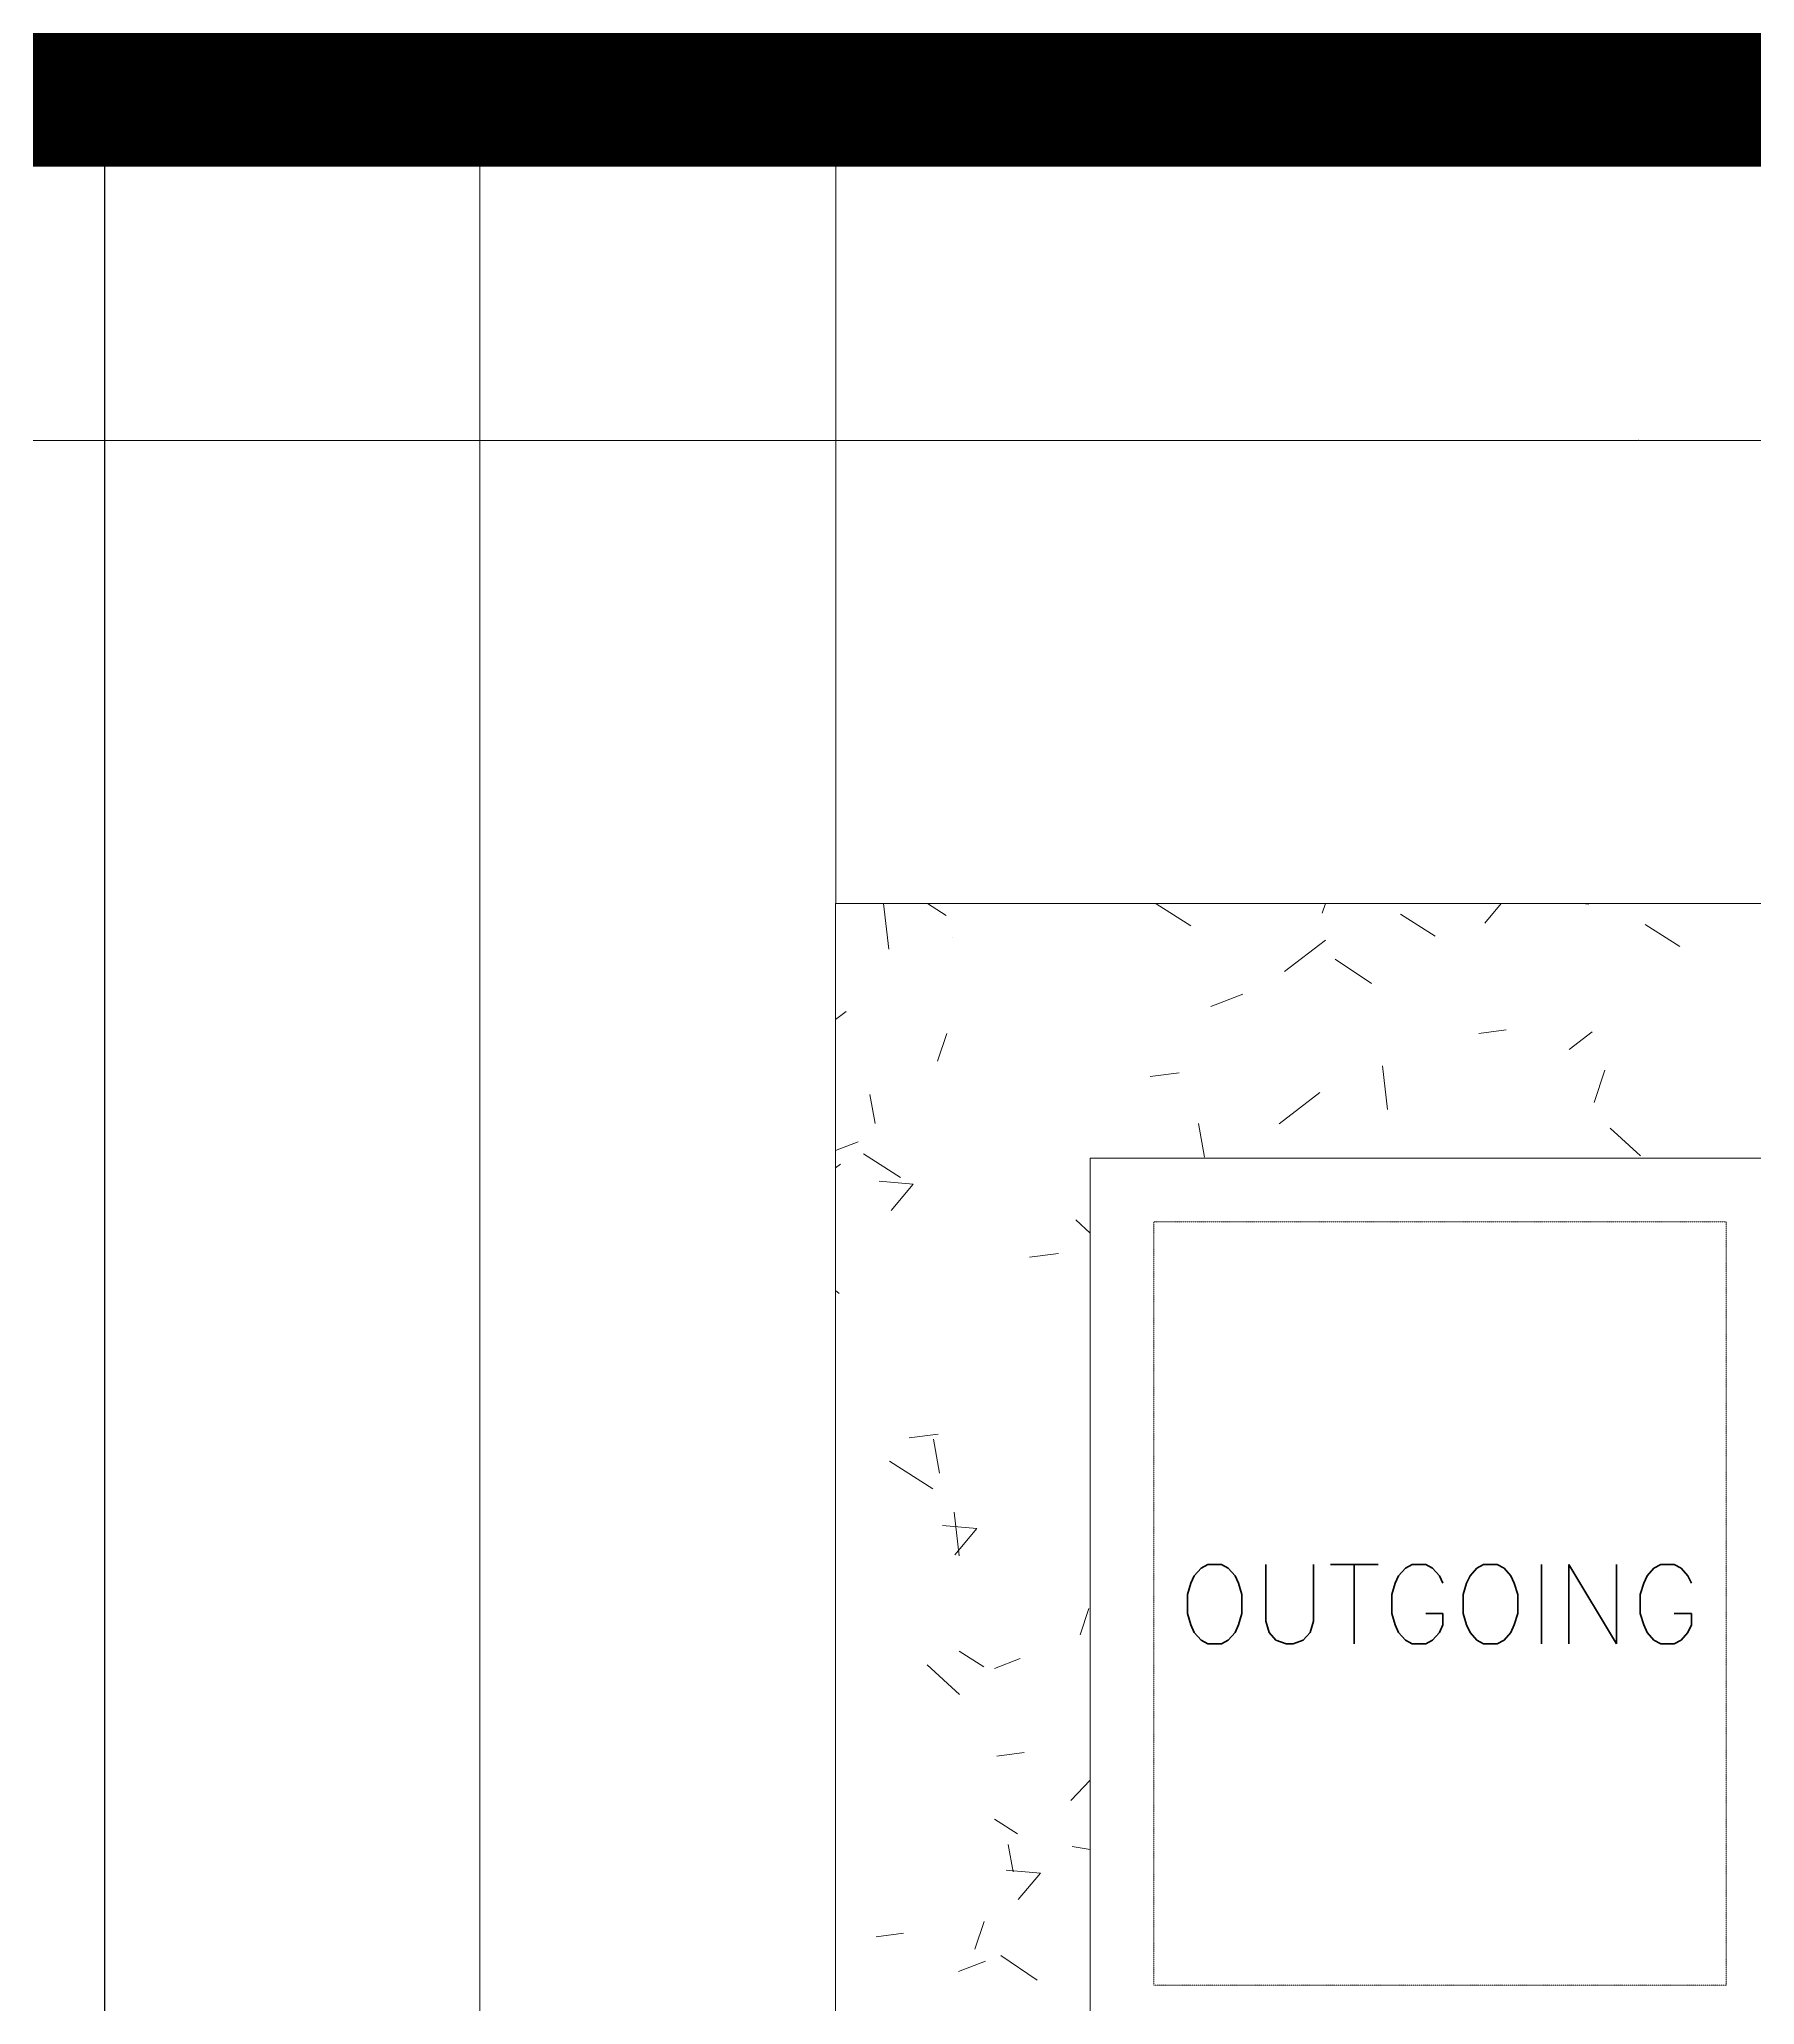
# Model space of a CAD drawing. Header units: inches. Extents: x 6 to 183294, y -48183 to 78918.
# Drawn here: x 143704 to 145052, y 34445 to 35990 of the extents above; entities that cross this region are included whole.
import ezdxf
from ezdxf.enums import TextEntityAlignment as Align

# ---------------------------------------------------------------- set-up
doc = ezdxf.new("R2010")
doc.units = ezdxf.units.IN
doc.header["$MEASUREMENT"] = 0
doc.header["$PDMODE"] = 35
doc.linetypes.add('HIDDEN', pattern=[0.375, 0.25, -0.125])
for name, color, linetype, lineweight in [('SDA_DIM', 8, 'Continuous', 5), ('SDA_WALL', 7, 'Continuous', 30), ('Substation', 7, 'Continuous', 0)]:
    doc.layers.add(name, color=color, linetype=linetype, lineweight=lineweight)
doc.styles.add('ROMANS', font='simplex.shx', dxfattribs={"width": 0.7})
doc.styles.get("Standard").update_dxf_attribs({"font": 'txt.shx'})
doc.dimstyles.new('SDA-100', dxfattribs={"dimtxt": 0.2, "dimasz": 0.18, "dimexe": 0.18, "dimexo": 0.0625, "dimgap": 0.015, "dimtad": 0, "dimzin": 0, "dimdsep": 46, "dimtxsty": 'Standard', "dimblk": 'ARCHTICK', "dimcen": 0.09, "dimclrd": 27, "dimclre": 27, "dimclrt": 21, "dimadec": 0, "dimazin": 0, "dimtfac": 1, "dimtofl": 0, "dimtmove": 1, "dimatfit": 3, "dimfxl": 0, "dimtolj": 1, "dimtzin": 0, "dimlwd": -1, "dimlwe": -1, "dimarcsym": 0})
doc.dimstyles.new('SDA-50', dxfattribs={"dimtxt": 0.1, "dimasz": 0.05, "dimexe": 0.09, "dimexo": 0.009, "dimgap": 0, "dimtad": 0, "dimzin": 0, "dimdsep": 46, "dimtxsty": 'Standard', "dimblk": 'ARCHTICK', "dimcen": 0.1, "dimclrd": 27, "dimclre": 27, "dimclrt": 21, "dimadec": 0, "dimazin": 0, "dimtfac": 1, "dimtofl": 0, "dimtmove": 1, "dimatfit": 3, "dimfxl": 0, "dimtolj": 1, "dimtzin": 0, "dimlwd": -1, "dimlwe": -1, "dimarcsym": 0})

# ---------------------------------------------------------------- blocks, each defined once
blk = doc.blocks.new('_ArchTick')
at = {"color": 0, "const_width": 0.15}
blk.add_lwpolyline([(-0.5, -0.5), (0.5, 0.5)], dxfattribs=at)
blk = doc.blocks.new('*D617')
at = {"layer": 'Defpoints', "color": 0}
for p in [(144329.5, 36590), (144329.5, 36590), (144329.5, 35310.7)]:
    blk.add_point(p, dxfattribs=at)
at = {"layer": 'Substation', "color": 27}
for p, q in [((144329.4, 36590), (144329.3, 36590)), ((144329.5, 36590), (144329.5, 35950.8)), ((144329.5, 35310.7), (144329.5, 35949.9)), ((144329.4, 35310.7), (144329.3, 35310.7))]:
    blk.add_line(p, q, dxfattribs=at)
at = {"layer": 'Substation', "color": 27, "xscale": 0.07500000000000001, "yscale": 0.07500000000000001, "zscale": 0.07500000000000001}
for p, rotation in [((144329.5, 36590), 90), ((144329.5, 35310.7), 270)]:
    blk.add_blockref('_ArchTick', p, dxfattribs=dict(at, rotation=rotation))
at = {"layer": 'Substation', "color": 21, "insert": (144329.5, 35950.4), "char_height": 0.15, "attachment_point": 5, "rotation": 90}
blk.add_mtext('\\A1;1279.23', dxfattribs=at)
blk = doc.blocks.new('*D721')
at = {"layer": 'Defpoints', "color": 0}
for p in [(143923.1, 36590), (144049.7, 36590), (143923.1, 30539.8)]:
    blk.add_point(p, dxfattribs=at)
at = {"layer": 'SDA_DIM', "color": 27}
for p, q in [((143923.1, 36590), (144049.8, 36590)), ((144049.7, 36590), (144049.7, 33565.4)), ((144049.7, 30539.8), (144049.7, 33564.4)), ((143923.1, 30539.8), (144049.8, 30539.8))]:
    blk.add_line(p, q, dxfattribs=at)
at = {"layer": 'SDA_DIM', "color": 27, "xscale": 0.18, "yscale": 0.18, "zscale": 0.18}
for p, rotation in [((144049.7, 36590), 90), ((144049.7, 30539.8), 270)]:
    blk.add_blockref('_ArchTick', p, dxfattribs=dict(at, rotation=rotation))
at = {"layer": 'SDA_DIM', "color": 21, "insert": (144049.7, 33564.9), "char_height": 0.2, "attachment_point": 5, "rotation": 90}
blk.add_mtext('\\A1;6050.14', dxfattribs=at)

msp = doc.modelspace()

# ---------------------------------------------------------------- linework, layer by layer
at = {"layer": 'SDA_WALL', "elevation": -197133.873}
msp.add_lwpolyline([(143754.979, 30539.833), (143754.979, 36589.968)], dxfattribs=at)
at = {"layer": 'Substation', "color": 27}
for p, q in [((142755.318, 35674.79, -394731.873), (144959.561, 35674.79, -394731.873)), ((147164.628, 35674.79, -394731.873), (144960.386, 35674.79, -394731.873))]:
    msp.add_line(p, q, dxfattribs=at)
at = {"layer": 'Substation', "color": 8, "lineweight": 0}
for p, q in [((144329.459, 35310.742, -98334.873), (145729.459, 35310.742, -98334.873)), ((144329.459, 31810.742, -98334.873), (144329.459, 35310.742, -98334.873)), ((144367.015, 35310.742, -195037.577), (144371.176, 35274.972, -195037.577)), ((144416.379, 35301.274, -195037.577), (144401.517, 35310.742, -195037.577)), ((144401.517, 35310.742, -195037.577), (144401.517, 35310.742, -195037.577)), ((144401.517, 35310.742, -195037.577), (144401.517, 35310.742, -195037.577)), ((144401.517, 35310.742, -195037.577), (144401.517, 35310.742, -195037.577)), ((144401.517, 35310.742, -195037.577), (144401.517, 35310.742, -195037.577)), ((144401.517, 35310.742, -195037.577), (144401.517, 35310.742, -195037.577)), ((144401.517, 35310.742, -195037.577), (144401.517, 35310.742, -195037.577)), ((144401.517, 35310.742, -195037.577), (144401.517, 35310.742, -195037.577)), ((144401.517, 35310.742, -195037.577), (144401.517, 35310.742, -195037.577)), ((144401.517, 35310.742, -195037.577), (144401.517, 35310.742, -195037.577)), ((144496.203, 35310.742, -195037.577), (144496.203, 35310.742, -195037.577)), ((144496.203, 35310.742, -195037.577), (144496.203, 35310.742, -195037.577)), ((144496.203, 35310.742, -195037.577), (144496.203, 35310.742, -195037.577)), ((144496.203, 35310.742, -195037.577), (144496.203, 35310.742, -195037.577)), ((144496.203, 35310.742, -195037.577), (144496.203, 35310.742, -195037.577)), ((144496.203, 35310.742, -195037.577), (144496.203, 35310.742, -195037.577)), ((144496.203, 35310.742, -195037.577), (144496.203, 35310.742, -195037.577)), ((144496.203, 35310.742, -195037.577), (144496.203, 35310.742, -195037.577)), ((144496.203, 35310.742, -195037.577), (144496.203, 35310.742, -195037.577)), ((144496.203, 35310.742, -195037.577), (144496.203, 35310.742, -195037.577)), ((144496.203, 35310.742, -195037.577), (144496.203, 35310.742, -195037.577)), ((144496.203, 35310.742, -195037.577), (144496.203, 35310.742, -195037.577)), ((144580.948, 35310.742, -195037.577), (144580.948, 35310.742, -195037.577)), ((144580.948, 35310.742, -195037.577), (144580.948, 35310.742, -195037.577)), ((144580.948, 35310.742, -195037.577), (144580.948, 35310.742, -195037.577)), ((144580.948, 35310.742, -195037.577), (144580.948, 35310.742, -195037.577)), ((144580.948, 35310.742, -195037.577), (144580.948, 35310.742, -195037.577)), ((144580.948, 35310.742, -195037.577), (144580.948, 35310.742, -195037.577)), ((144580.948, 35310.742, -195037.577), (144580.948, 35310.742, -195037.577)), ((144580.948, 35310.742, -195037.577), (144580.948, 35310.742, -195037.577)), ((144580.948, 35310.742, -195037.577), (144580.948, 35310.742, -195037.577)), ((144608.555, 35293.155, -195037.577), (144581.229, 35310.563, -195037.577)), ((144714.477, 35310.742, -195037.577), (144711.918, 35303.113, -195037.577)), ((144745.478, 35310.742, -195037.577), (144745.478, 35310.742, -195037.577)), ((144745.478, 35310.742, -195037.577), (144745.478, 35310.742, -195037.577)), ((144745.478, 35310.742, -195037.577), (144745.478, 35310.742, -195037.577)), ((144745.478, 35310.742, -195037.577), (144745.478, 35310.742, -195037.577)), ((144745.478, 35310.742, -195037.577), (144745.478, 35310.742, -195037.577)), ((144745.478, 35310.742, -195037.577), (144745.478, 35310.742, -195037.577)), ((144745.478, 35310.742, -195037.577), (144745.478, 35310.742, -195037.577)), ((144745.478, 35310.742, -195037.577), (144745.478, 35310.742, -195037.577)), ((144745.478, 35310.742, -195037.577), (144745.478, 35310.742, -195037.577)), ((144745.478, 35310.742, -195037.577), (144745.478, 35310.742, -195037.577)), ((144745.478, 35310.742, -195037.577), (144745.478, 35310.742, -195037.577)), ((144745.478, 35310.742, -195037.577), (144745.478, 35310.742, -195037.577)), ((144760.379, 35310.742, -195037.577), (144760.379, 35310.742, -195037.577)), ((144760.379, 35310.742, -195037.577), (144760.379, 35310.742, -195037.577)), ((144760.379, 35310.742, -195037.577), (144760.379, 35310.742, -195037.577)), ((144760.379, 35310.742, -195037.577), (144760.379, 35310.742, -195037.577)), ((144760.379, 35310.742, -195037.577), (144760.379, 35310.742, -195037.577)), ((144760.379, 35310.742, -195037.577), (144760.379, 35310.742, -195037.577)), ((144760.379, 35310.742, -195037.577), (144760.379, 35310.742, -195037.577)), ((144760.379, 35310.742, -195037.577), (144760.379, 35310.742, -195037.577)), ((144760.379, 35310.742, -195037.577), (144760.379, 35310.742, -195037.577)), ((144852.55, 35310.742, -195037.577), (144839.542, 35295.24, -195037.577)), ((144921.451, 35310.275, -195037.577), (144916.113, 35310.742, -195037.577)), ((144939.809, 35310.742, -195037.577), (144939.809, 35310.742, -195037.577)), ((144939.809, 35310.742, -195037.577), (144939.809, 35310.742, -195037.577)), ((144939.809, 35310.742, -195037.577), (144939.809, 35310.742, -195037.577)), ((144939.809, 35310.742, -195037.577), (144939.809, 35310.742, -195037.577)), ((144939.809, 35310.742, -195037.577), (144939.809, 35310.742, -195037.577)), ((144939.809, 35310.742, -195037.577), (144939.809, 35310.742, -195037.577)), ((144939.809, 35310.742, -195037.577), (144939.809, 35310.742, -195037.577)), ((144939.809, 35310.742, -195037.577), (144939.809, 35310.742, -195037.577)), ((144939.809, 35310.742, -195037.577), (144939.809, 35310.742, -195037.577)), ((144994.754, 35310.742, -195037.577), (144994.754, 35310.742, -195037.577)), ((144994.754, 35310.742, -195037.577), (144994.754, 35310.742, -195037.577)), ((144994.754, 35310.742, -195037.577), (144994.754, 35310.742, -195037.577)), ((144994.754, 35310.742, -195037.577), (144994.754, 35310.742, -195037.577)), ((144994.754, 35310.742, -195037.577), (144994.754, 35310.742, -195037.577)), ((144994.754, 35310.742, -195037.577), (144994.754, 35310.742, -195037.577)), ((144994.754, 35310.742, -195037.577), (144994.754, 35310.742, -195037.577)), ((144994.754, 35310.742, -195037.577), (144994.754, 35310.742, -195037.577)), ((144994.754, 35310.742, -195037.577), (144994.754, 35310.742, -195037.577)), ((144994.754, 35310.742, -195037.577), (144994.754, 35310.742, -195037.577)), ((144994.754, 35310.742, -195037.577), (144994.754, 35310.742, -195037.577)), ((144994.754, 35310.742, -195037.577), (144994.754, 35310.742, -195037.577)), ((144800.731, 35285.035, -195037.577), (144773.405, 35302.443, -195037.577)), ((144992.907, 35276.915, -195037.577), (144965.581, 35294.324, -195037.577)), ((144421.063, 35283.813, -195037.577), (144421.063, 35283.813, -195037.577)), ((144714.447, 35282.097, -195037.577), (144682.317, 35257.443, -195037.577)), ((144329.459, 35271.753, -195037.577), (144329.459, 35271.753, -195037.577)), ((144329.459, 35271.753, -195037.577), (144329.459, 35271.753, -195037.577)), ((144329.459, 35271.753, -195037.577), (144329.459, 35271.753, -195037.577)), ((144329.459, 35271.753, -195037.577), (144329.459, 35271.753, -195037.577)), ((144329.459, 35271.753, -195037.577), (144329.459, 35271.753, -195037.577)), ((144750.69, 35247.875, -195037.577), (144722.154, 35267.122, -195037.577)), ((144329.459, 35242.338, -195037.577), (144329.459, 35242.338, -195037.577)), ((144329.459, 35242.338, -195037.577), (144329.459, 35242.338, -195037.577)), ((144329.459, 35242.338, -195037.577), (144329.459, 35242.338, -195037.577)), ((144329.459, 35242.338, -195037.577), (144329.459, 35242.338, -195037.577)), ((144329.459, 35242.338, -195037.577), (144329.459, 35242.338, -195037.577)), ((144329.459, 35242.338, -195037.577), (144329.459, 35242.338, -195037.577)), ((144329.459, 35242.338, -195037.577), (144329.459, 35242.338, -195037.577)), ((144329.459, 35242.338, -195037.577), (144329.459, 35242.338, -195037.577)), ((144329.459, 35242.338, -195037.577), (144329.459, 35242.338, -195037.577)), ((144329.459, 35235.116, -195037.577), (144329.459, 35235.116, -195037.577)), ((144329.459, 35235.116, -195037.577), (144329.459, 35235.116, -195037.577)), ((144329.459, 35235.116, -195037.577), (144329.459, 35235.116, -195037.577)), ((144329.459, 35235.116, -195037.577), (144329.459, 35235.116, -195037.577)), ((144329.459, 35235.116, -195037.577), (144329.459, 35235.116, -195037.577)), ((144329.459, 35235.116, -195037.577), (144329.459, 35235.116, -195037.577)), ((144329.459, 35235.116, -195037.577), (144329.459, 35235.116, -195037.577)), ((144329.459, 35235.116, -195037.577), (144329.459, 35235.116, -195037.577)), ((144329.459, 35235.116, -195037.577), (144329.459, 35235.116, -195037.577)), ((144329.459, 35235.116, -195037.577), (144329.459, 35235.116, -195037.577)), ((144329.459, 35235.116, -195037.577), (144329.459, 35235.116, -195037.577)), ((144329.459, 35235.116, -195037.577), (144329.459, 35235.116, -195037.577)), ((144649.601, 35239.577, -195037.577), (144624.394, 35229.901, -195037.577)), ((144337.633, 35225.923, -195037.577), (144329.459, 35219.651, -195037.577)), ((144329.459, 35219.651, -195037.577), (144329.459, 35219.651, -195037.577)), ((144329.459, 35219.651, -195037.577), (144329.459, 35219.651, -195037.577)), ((144329.459, 35219.651, -195037.577), (144329.459, 35219.651, -195037.577)), ((144416.737, 35208.757, -195037.577), (144409.438, 35187.002, -195037.577)), ((144856.343, 35211.598, -195037.577), (144834.927, 35208.779, -195037.577)), ((144924.148, 35210.041, -195037.577), (144905.944, 35196.072, -195037.577)), ((144599.36, 35177.766, -195037.577), (144576.61, 35174.771, -195037.577)), ((144759.134, 35183.139, -195037.577), (144763.111, 35148.95, -195037.577)), ((144934.104, 35179.925, -195037.577), (144925.515, 35154.328, -195037.577)), ((144356.287, 35160.59, -195037.577), (144360.45, 35138.025, -195037.577)), ((144710.07, 35162.256, -195037.577), (144677.939, 35137.601, -195037.577)), ((144329.459, 35142.233, -195037.577), (144329.459, 35142.233, -195037.577)), ((144329.459, 35142.233, -195037.577), (144329.459, 35142.233, -195037.577)), ((144329.459, 35142.233, -195037.577), (144329.459, 35142.233, -195037.577)), ((144329.459, 35142.233, -195037.577), (144329.459, 35142.233, -195037.577)), ((144329.459, 35142.233, -195037.577), (144329.459, 35142.233, -195037.577)), ((144329.459, 35142.233, -195037.577), (144329.459, 35142.233, -195037.577)), ((144329.459, 35128.029, -195037.577), (144329.459, 35128.029, -195037.577)), ((144329.459, 35128.029, -195037.577), (144329.459, 35128.029, -195037.577)), ((144329.459, 35128.029, -195037.577), (144329.459, 35128.029, -195037.577)), ((144329.459, 35128.029, -195037.577), (144329.459, 35128.029, -195037.577)), ((144329.459, 35128.029, -195037.577), (144329.459, 35128.029, -195037.577)), ((144329.459, 35128.029, -195037.577), (144329.459, 35128.029, -195037.577)), ((144329.459, 35128.029, -195037.577), (144329.459, 35128.029, -195037.577)), ((144329.459, 35128.029, -195037.577), (144329.459, 35128.029, -195037.577)), ((144329.459, 35128.029, -195037.577), (144329.459, 35128.029, -195037.577)), ((144347.121, 35123.466, -195037.577), (144329.459, 35116.686, -195037.577)), ((144614.501, 35138, -195037.577), (144619.399, 35111.448, -195037.577)), ((144961.932, 35112.399, -195037.577), (144938.044, 35134.288, -195037.577)), ((144380.378, 35095.589, -195037.577), (144351.349, 35114.083, -195037.577)), ((144642.936, 35110.742, -195037.577), (144642.936, 35110.742, -195037.577)), ((144642.936, 35110.742, -195037.577), (144642.936, 35110.742, -195037.577)), ((144642.936, 35110.742, -195037.577), (144642.936, 35110.742, -195037.577)), ((144794.74, 35110.742, -195037.577), (144794.74, 35110.742, -195037.577)), ((144794.74, 35110.742, -195037.577), (144794.74, 35110.742, -195037.577)), ((144794.74, 35110.742, -195037.577), (144794.74, 35110.742, -195037.577)), ((144946.543, 35110.742, -195037.577), (144946.543, 35110.742, -195037.577)), ((144946.543, 35110.742, -195037.577), (144946.543, 35110.742, -195037.577)), ((144946.543, 35110.742, -195037.577), (144946.543, 35110.742, -195037.577)), ((144333.255, 35106.081, -195037.577), (144329.459, 35103.168, -195037.577)), ((144329.459, 35103.168, -195037.577), (144329.459, 35103.168, -195037.577)), ((144329.459, 35103.168, -195037.577), (144329.459, 35103.168, -195037.577)), ((144329.459, 35103.168, -195037.577), (144329.459, 35103.168, -195037.577)), ((144390.42, 35090.315, -195037.577), (144363.523, 35092.668, -195037.577)), ((144390.42, 35090.315, -195037.577), (144373.065, 35069.632, -195037.577)), ((144529.459, 35051.85, -195037.577), (144518.15, 35062.212, -195037.577)), ((144504.655, 35035.778, -195037.577), (144481.905, 35032.782, -195037.577)), ((144329.459, 35013.719, -195037.577), (144329.459, 35013.719, -195037.577)), ((144329.459, 35013.719, -195037.577), (144329.459, 35013.719, -195037.577)), ((144329.459, 35013.719, -195037.577), (144329.459, 35013.719, -195037.577)), ((144329.459, 35013.719, -195037.577), (144329.459, 35013.719, -195037.577)), ((144329.459, 35013.719, -195037.577), (144329.459, 35013.719, -195037.577)), ((144329.459, 35013.719, -195037.577), (144329.459, 35013.719, -195037.577)), ((144329.459, 35013.719, -195037.577), (144329.459, 35013.719, -195037.577)), ((144329.459, 35013.719, -195037.577), (144329.459, 35013.719, -195037.577)), ((144329.459, 35013.719, -195037.577), (144329.459, 35013.719, -195037.577)), ((144329.459, 35012.713, -195037.577), (144329.459, 35012.713, -195037.577)), ((144329.459, 35012.713, -195037.577), (144329.459, 35012.713, -195037.577)), ((144329.459, 35012.713, -195037.577), (144329.459, 35012.713, -195037.577)), ((144329.459, 35012.713, -195037.577), (144329.459, 35012.713, -195037.577)), ((144329.459, 35012.713, -195037.577), (144329.459, 35012.713, -195037.577)), ((144329.459, 35012.713, -195037.577), (144329.459, 35012.713, -195037.577)), ((144332.091, 35004.285, -195037.577), (144329.459, 35006.697, -195037.577)), ((144329.459, 35006.697, -195037.577), (144329.459, 35006.697, -195037.577)), ((144329.459, 35006.697, -195037.577), (144329.459, 35006.697, -195037.577)), ((144329.459, 35006.697, -195037.577), (144329.459, 35006.697, -195037.577)), ((144329.459, 35006.697, -195037.577), (144329.459, 35006.697, -195037.577)), ((144329.459, 35006.697, -195037.577), (144329.459, 35006.697, -195037.577)), ((144329.459, 35006.697, -195037.577), (144329.459, 35006.697, -195037.577)), ((144329.459, 35006.697, -195037.577), (144329.459, 35006.697, -195037.577)), ((144329.459, 35006.697, -195037.577), (144329.459, 35006.697, -195037.577)), ((144329.459, 35006.697, -195037.577), (144329.459, 35006.697, -195037.577)), ((144329.459, 35006.697, -195037.577), (144329.459, 35006.697, -195037.577)), ((144329.459, 35006.697, -195037.577), (144329.459, 35006.697, -195037.577)), ((144329.459, 35006.697, -195037.577), (144329.459, 35006.697, -195037.577)), ((144329.459, 34986.685, -195037.577), (144329.459, 34986.685, -195037.577)), ((144329.459, 34986.685, -195037.577), (144329.459, 34986.685, -195037.577)), ((144329.459, 34986.685, -195037.577), (144329.459, 34986.685, -195037.577)), ((144329.459, 34899.409, -195037.577), (144329.459, 34899.409, -195037.577)), ((144329.459, 34899.409, -195037.577), (144329.459, 34899.409, -195037.577)), ((144329.459, 34899.409, -195037.577), (144329.459, 34899.409, -195037.577)), ((144329.459, 34899.409, -195037.577), (144329.459, 34899.409, -195037.577)), ((144329.459, 34899.409, -195037.577), (144329.459, 34899.409, -195037.577)), ((144329.459, 34899.409, -195037.577), (144329.459, 34899.409, -195037.577)), ((144329.459, 34899.409, -195037.577), (144329.459, 34899.409, -195037.577)), ((144329.459, 34899.409, -195037.577), (144329.459, 34899.409, -195037.577)), ((144329.459, 34899.409, -195037.577), (144329.459, 34899.409, -195037.577)), ((144409.95, 34893.789, -195037.577), (144387.2, 34890.794, -195037.577)), ((144329.459, 34883.193, -195037.577), (144329.459, 34883.193, -195037.577)), ((144329.459, 34883.193, -195037.577), (144329.459, 34883.193, -195037.577)), ((144329.459, 34883.193, -195037.577), (144329.459, 34883.193, -195037.577)), ((144329.459, 34883.193, -195037.577), (144329.459, 34883.193, -195037.577)), ((144329.459, 34883.193, -195037.577), (144329.459, 34883.193, -195037.577)), ((144329.459, 34883.193, -195037.577), (144329.459, 34883.193, -195037.577)), ((144406.238, 34889.801, -195037.577), (144411.136, 34863.249, -195037.577)), ((144329.459, 34870.202, -195037.577), (144329.459, 34870.202, -195037.577)), ((144329.459, 34870.202, -195037.577), (144329.459, 34870.202, -195037.577)), ((144329.459, 34870.202, -195037.577), (144329.459, 34870.202, -195037.577)), ((144405.914, 34850.701, -195037.577), (144371.757, 34872.462, -195037.577)), ((144422.656, 34832.457, -195037.577), (144426.633, 34798.267, -195037.577)), ((144440.371, 34819.526, -195037.577), (144413.474, 34821.879, -195037.577)), ((144440.371, 34819.526, -195037.577), (144423.016, 34798.843, -195037.577)), ((144329.459, 34785.099, -195037.577), (144329.459, 34785.099, -195037.577)), ((144329.459, 34785.099, -195037.577), (144329.459, 34785.099, -195037.577)), ((144329.459, 34785.099, -195037.577), (144329.459, 34785.099, -195037.577)), ((144329.459, 34785.099, -195037.577), (144329.459, 34785.099, -195037.577)), ((144329.459, 34785.099, -195037.577), (144329.459, 34785.099, -195037.577)), ((144329.459, 34785.099, -195037.577), (144329.459, 34785.099, -195037.577)), ((144329.459, 34785.099, -195037.577), (144329.459, 34785.099, -195037.577)), ((144329.459, 34785.099, -195037.577), (144329.459, 34785.099, -195037.577)), ((144329.459, 34785.099, -195037.577), (144329.459, 34785.099, -195037.577)), ((144329.459, 34778.279, -195037.577), (144329.459, 34778.279, -195037.577)), ((144329.459, 34778.279, -195037.577), (144329.459, 34778.279, -195037.577)), ((144329.459, 34778.279, -195037.577), (144329.459, 34778.279, -195037.577)), ((144329.459, 34778.279, -195037.577), (144329.459, 34778.279, -195037.577)), ((144329.459, 34778.279, -195037.577), (144329.459, 34778.279, -195037.577)), ((144329.459, 34778.279, -195037.577), (144329.459, 34778.279, -195037.577)), ((144329.459, 34778.279, -195037.577), (144329.459, 34778.279, -195037.577)), ((144329.459, 34778.279, -195037.577), (144329.459, 34778.279, -195037.577)), ((144329.459, 34778.279, -195037.577), (144329.459, 34778.279, -195037.577)), ((144329.459, 34778.279, -195037.577), (144329.459, 34778.279, -195037.577)), ((144329.459, 34778.279, -195037.577), (144329.459, 34778.279, -195037.577)), ((144329.459, 34778.279, -195037.577), (144329.459, 34778.279, -195037.577)), ((144329.459, 34753.72, -195037.577), (144329.459, 34753.72, -195037.577)), ((144329.459, 34753.72, -195037.577), (144329.459, 34753.72, -195037.577)), ((144329.459, 34753.72, -195037.577), (144329.459, 34753.72, -195037.577)), ((144329.459, 34753.672, -195037.577), (144329.459, 34753.672, -195037.577)), ((144329.459, 34753.672, -195037.577), (144329.459, 34753.672, -195037.577)), ((144329.459, 34753.672, -195037.577), (144329.459, 34753.672, -195037.577)), ((144329.459, 34753.672, -195037.577), (144329.459, 34753.672, -195037.577)), ((144329.459, 34753.672, -195037.577), (144329.459, 34753.672, -195037.577)), ((144329.459, 34753.672, -195037.577), (144329.459, 34753.672, -195037.577)), ((144528.556, 34756.644, -195037.577), (144521.685, 34736.166, -195037.577)), ((144445.972, 34710.872, -195037.577), (144426.62, 34723.201, -195037.577)), ((144426.667, 34689.204, -195037.577), (144401.29, 34712.458, -195037.577)), ((144474.414, 34717.469, -195037.577), (144454.248, 34709.728, -195037.577)), ((144329.459, 34670.789, -195037.577), (144329.459, 34670.789, -195037.577)), ((144329.459, 34670.789, -195037.577), (144329.459, 34670.789, -195037.577)), ((144329.459, 34670.789, -195037.577), (144329.459, 34670.789, -195037.577)), ((144329.459, 34670.789, -195037.577), (144329.459, 34670.789, -195037.577)), ((144329.459, 34670.789, -195037.577), (144329.459, 34670.789, -195037.577)), ((144329.459, 34670.789, -195037.577), (144329.459, 34670.789, -195037.577)), ((144329.459, 34670.789, -195037.577), (144329.459, 34670.789, -195037.577)), ((144329.459, 34670.789, -195037.577), (144329.459, 34670.789, -195037.577)), ((144329.459, 34670.789, -195037.577), (144329.459, 34670.789, -195037.577)), ((144329.459, 34637.237, -195037.577), (144329.459, 34637.237, -195037.577)), ((144329.459, 34637.237, -195037.577), (144329.459, 34637.237, -195037.577)), ((144329.459, 34637.237, -195037.577), (144329.459, 34637.237, -195037.577)), ((144477.523, 34643.645, -195037.577), (144456.107, 34640.826, -195037.577)), ((144329.459, 34624.152, -195037.577), (144329.459, 34624.152, -195037.577)), ((144329.459, 34624.152, -195037.577), (144329.459, 34624.152, -195037.577)), ((144329.459, 34624.152, -195037.577), (144329.459, 34624.152, -195037.577)), ((144329.459, 34624.152, -195037.577), (144329.459, 34624.152, -195037.577)), ((144329.459, 34624.152, -195037.577), (144329.459, 34624.152, -195037.577)), ((144329.459, 34624.152, -195037.577), (144329.459, 34624.152, -195037.577)), ((144529.459, 34621.807, -195037.577), (144514.238, 34605.943, -195037.577)), ((144472.403, 34579.723, -195037.577), (144454.186, 34591.329, -195037.577)), ((144465.012, 34571.177, -195037.577), (144468.93, 34549.935, -195037.577)), ((144529.459, 34567.499, -195037.577), (144515.225, 34569.706, -195037.577)), ((144329.459, 34556.479, -195037.577), (144329.459, 34556.479, -195037.577)), ((144329.459, 34556.479, -195037.577), (144329.459, 34556.479, -195037.577)), ((144329.459, 34556.479, -195037.577), (144329.459, 34556.479, -195037.577)), ((144329.459, 34556.479, -195037.577), (144329.459, 34556.479, -195037.577)), ((144329.459, 34556.479, -195037.577), (144329.459, 34556.479, -195037.577)), ((144329.459, 34556.479, -195037.577), (144329.459, 34556.479, -195037.577)), ((144329.459, 34556.479, -195037.577), (144329.459, 34556.479, -195037.577)), ((144329.459, 34556.479, -195037.577), (144329.459, 34556.479, -195037.577)), ((144329.459, 34556.479, -195037.577), (144329.459, 34556.479, -195037.577)), ((144329.459, 34549.86, -195037.577), (144329.459, 34549.86, -195037.577)), ((144329.459, 34549.86, -195037.577), (144329.459, 34549.86, -195037.577)), ((144329.459, 34549.86, -195037.577), (144329.459, 34549.86, -195037.577)), ((144329.459, 34549.86, -195037.577), (144329.459, 34549.86, -195037.577)), ((144329.459, 34549.86, -195037.577), (144329.459, 34549.86, -195037.577)), ((144329.459, 34549.86, -195037.577), (144329.459, 34549.86, -195037.577)), ((144329.459, 34549.86, -195037.577), (144329.459, 34549.86, -195037.577)), ((144329.459, 34549.86, -195037.577), (144329.459, 34549.86, -195037.577)), ((144329.459, 34549.86, -195037.577), (144329.459, 34549.86, -195037.577)), ((144329.459, 34549.86, -195037.577), (144329.459, 34549.86, -195037.577)), ((144329.459, 34549.86, -195037.577), (144329.459, 34549.86, -195037.577)), ((144329.459, 34549.86, -195037.577), (144329.459, 34549.86, -195037.577)), ((144490.321, 34548.737, -195037.577), (144463.424, 34551.09, -195037.577)), ((144490.321, 34548.737, -195037.577), (144472.966, 34528.054, -195037.577)), ((144329.459, 34520.754, -195037.577), (144329.459, 34520.754, -195037.577)), ((144329.459, 34520.754, -195037.577), (144329.459, 34520.754, -195037.577)), ((144329.459, 34520.754, -195037.577), (144329.459, 34520.754, -195037.577)), ((144446.103, 34510.909, -195037.577), (144438.803, 34489.154, -195037.577)), ((144329.459, 34494.632, -195037.577), (144329.459, 34494.632, -195037.577)), ((144329.459, 34494.632, -195037.577), (144329.459, 34494.632, -195037.577)), ((144329.459, 34494.632, -195037.577), (144329.459, 34494.632, -195037.577)), ((144329.459, 34494.632, -195037.577), (144329.459, 34494.632, -195037.577)), ((144329.459, 34494.632, -195037.577), (144329.459, 34494.632, -195037.577)), ((144329.459, 34494.632, -195037.577), (144329.459, 34494.632, -195037.577)), ((144382.818, 34501.657, -195037.577), (144361.402, 34498.838, -195037.577)), ((144447.316, 34479.637, -195037.577), (144425.894, 34471.414, -195037.577)), ((144487.909, 34464.713, -195037.577), (144459.374, 34483.96, -195037.577))]:
    msp.add_line(p, q, dxfattribs=at)
at = {"layer": 'Substation', "color": 6, "linetype": 'Continuous', "lineweight": 0, "ltscale": 50}
for p, q in [((144529.459, 32010.742, -98334.873), (144529.459, 35110.742, -98334.873)), ((144529.459, 35110.742, -98334.873), (145529.459, 35110.742, -98334.873))]:
    msp.add_line(p, q, dxfattribs=at)
at = {"layer": 'Substation', "color": 6, "linetype": 'HIDDEN', "lineweight": 0, "ltscale": 0.5}
for p, q in [((144579.459, 35060.742, -98334.873), (145029.459, 35060.742, -98334.873)), ((144579.459, 34460.742, -98334.873), (144579.459, 35060.742, -98334.873)), ((145029.459, 35060.742, -98334.873), (145029.459, 34460.742, -98334.873)), ((145029.459, 34460.742, -98334.873), (144579.459, 34460.742, -98334.873))]:
    msp.add_line(p, q, dxfattribs=at)
at = {"layer": 'Substation', "color": 1, "const_width": 200, "elevation": -197133.873}
msp.add_lwpolyline([(142741.818, 37357.613), (142741.818, 35989.968), (147164.628, 35989.968), (147164.628, 33799.58)], dxfattribs=at)

# ---------------------------------------------------------------- texts
at = {"layer": 'Substation', "color": 8, "lineweight": 0, "style": 'ROMANS'}
msp.add_text('OUTGOING', height=62.4334, dxfattribs=at).set_placement((144803.965, 34760.226, -195037.577), align=Align.MIDDLE_CENTER)
at = {"layer": 'Substation', "color": 21, "insert": (144959.973, 35674.79, -394731.873), "char_height": 0.15, "attachment_point": 5}
msp.add_mtext('\\A1;4409.31', dxfattribs=at)

# ---------------------------------------------------------------- dimensions: what is measured, and where the dimension line sits
at = {"layer": 'SDA_DIM'}
dim = msp.add_linear_dim(base=(144049.6577, 36589.9684, -98334.873), p1=(143923.0803, 30539.833, -295932.873), p2=(143923.0803, 36589.9684, -197133.873), angle=90, dimstyle='SDA-100', dxfattribs=at)
dim.commit()
dim.dimension.update_dxf_attribs({"geometry": '*D721', "text_midpoint": (144049.6577, 33564.9007, -98334.873)})
at = {"layer": 'Substation'}
dim = msp.add_aligned_dim(p1=(144329.459, 35310.742, -98334.873), p2=(144329.459, 36589.968, -197133.873), distance=0, dimstyle='SDA-50', override={"dimscale": 1.5}, dxfattribs=at)
dim.commit()
dim.dimension.update_dxf_attribs({"geometry": '*D617', "text_midpoint": (144329.459, 35950.355, -394731.873)})

doc.saveas('drawing.dxf')
